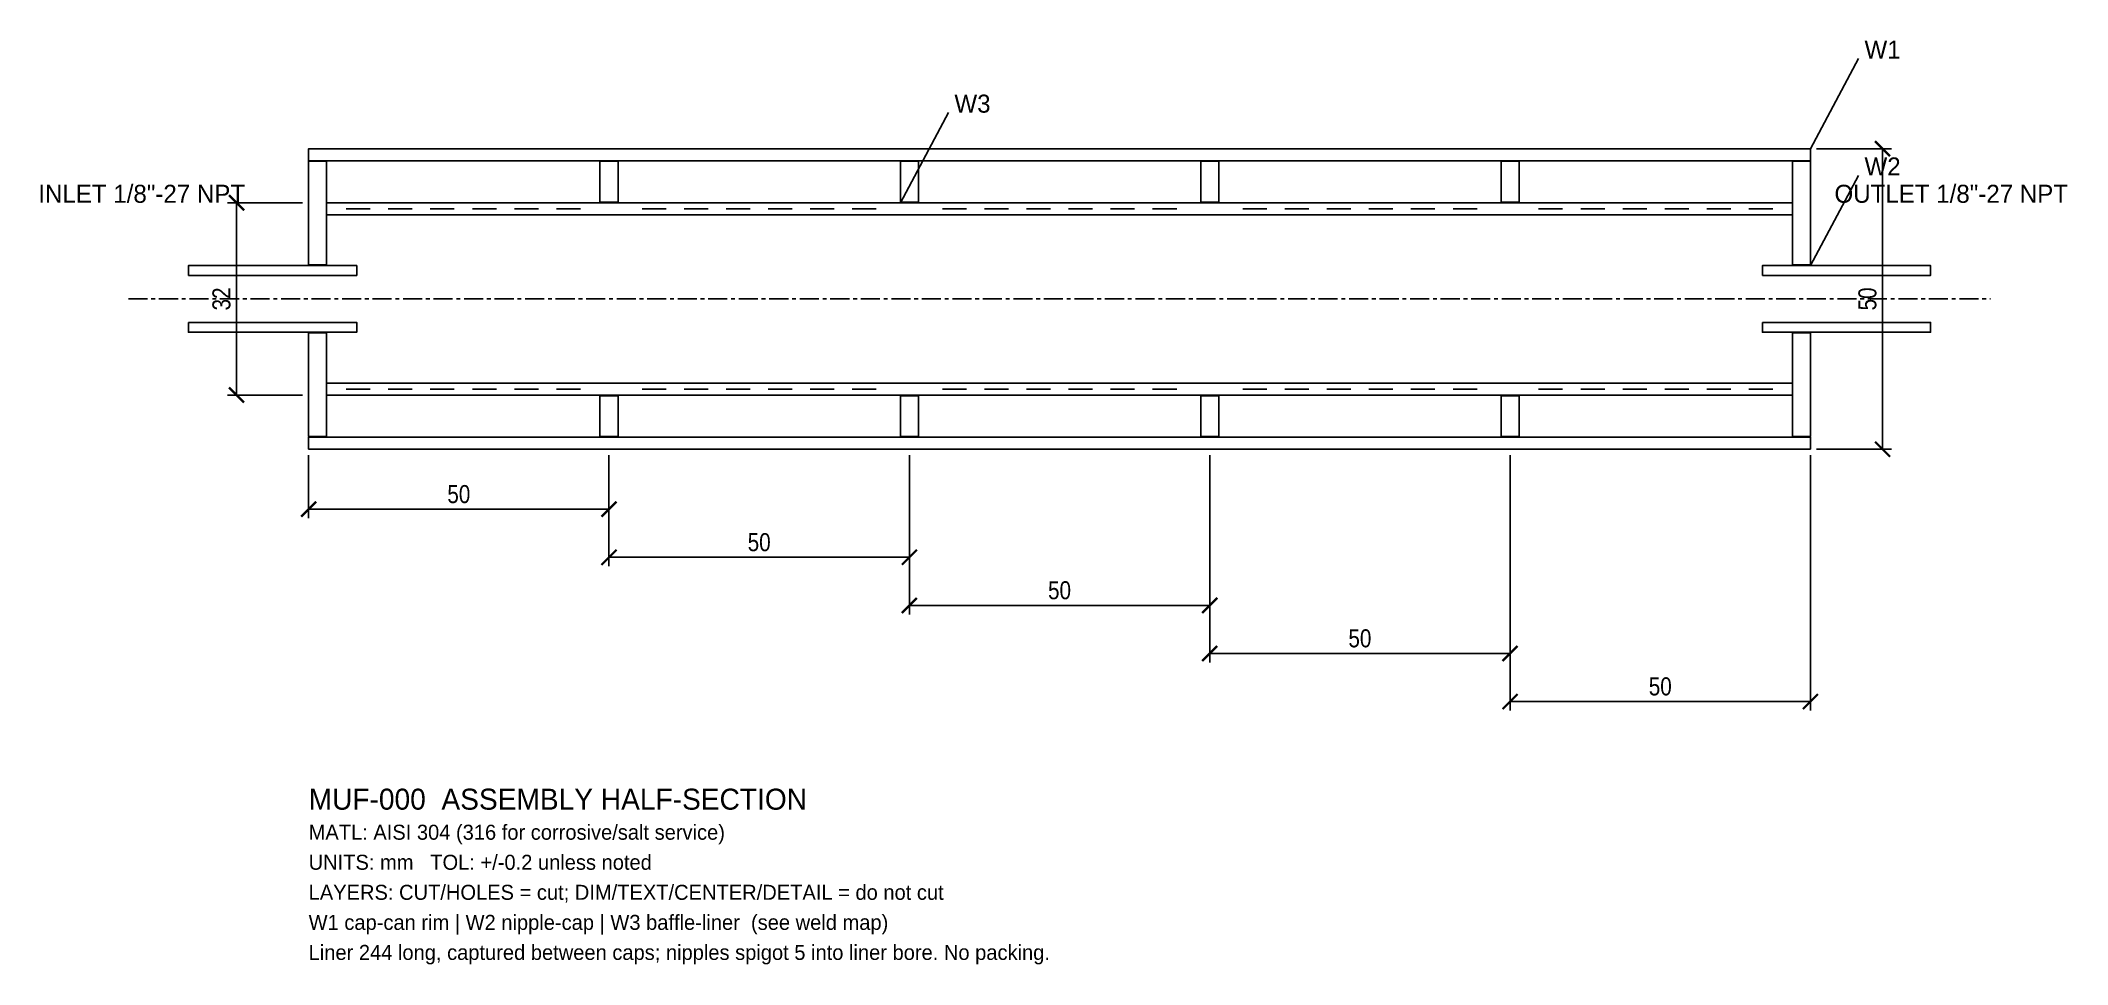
# Model space of a CAD drawing. Header units: millimetres. Extents: x -45 to 293, y -111 to 43.
import ezdxf

# ---------------------------------------------------------------- set-up
doc = ezdxf.new("R2010")
doc.units = ezdxf.units.MM
doc.linetypes.add('CENTER', pattern=[5.08, 3.175, -0.635, 0.635, -0.635])
for name, color, linetype in [('CENTER', 4, 'CENTER'), ('CUT', 7, 'Continuous'), ('DIM', 3, 'Continuous'), ('HOLES', 1, 'Continuous'), ('TEXT', 2, 'Continuous'), ('WELD', 6, 'Continuous')]:
    doc.layers.add(name, color=color, linetype=linetype)
doc.styles.add('OpenSansCondensed-Light', font='OpenSansCondensed-Light.ttf')
doc.dimstyles.new('EZDXF', dxfattribs={"dimtxt": 0.25, "dimasz": 0.175, "dimexe": 0.375, "dimexo": 0.125, "dimgap": 0.1, "dimtad": 1, "dimlfac": 100, "dimzin": 12, "dimdsep": 46, "dimtxsty": 'OpenSansCondensed-Light', "dimblk": 'ARCHTICK', "dimcen": 2.5, "dimazin": 3, "dimtfac": 0.5, "dimtmove": 2, "dimatfit": 3})

# ---------------------------------------------------------------- blocks, each defined once
blk = doc.blocks.new('_ARCHTICK')
at = {"color": 0, "linetype": 'BYBLOCK', "const_width": 0.15}
blk.add_lwpolyline([(-0.5, -0.5), (0.5, 0.5)], dxfattribs=at)

msp = doc.modelspace()

# ---------------------------------------------------------------- linework, layer by layer
at = {"layer": 'CENTER'}
msp.add_line((-30, 0), (280, 0), dxfattribs=at)
at = {"layer": 'CUT'}
for points in [[(0, 23), (250, 23), (250, 25), (0, 25)], [(0, 5.65), (3, 5.65), (3, 22.9), (0, 22.9)], [(48.5, 16.1), (51.5, 16.1), (51.5, 22.9), (48.5, 22.9)], [(98.5, 16.1), (101.5, 16.1), (101.5, 22.9), (98.5, 22.9)], [(148.5, 16.1), (151.5, 16.1), (151.5, 22.9), (148.5, 22.9)], [(198.5, 16.1), (201.5, 16.1), (201.5, 22.9), (198.5, 22.9)], [(247, 5.65), (250, 5.65), (250, 22.9), (247, 22.9)], [(3, 14), (247, 14), (247, 16), (3, 16)], [(-20, 3.91), (8, 3.91), (8, 5.55), (-20, 5.55)], [(242, 3.91), (270, 3.91), (270, 5.55), (242, 5.55)], [(-20, -3.91), (8, -3.91), (8, -5.55), (-20, -5.55)], [(0, -5.65), (3, -5.65), (3, -22.9), (0, -22.9)], [(242, -3.91), (270, -3.91), (270, -5.55), (242, -5.55)], [(247, -5.65), (250, -5.65), (250, -22.9), (247, -22.9)], [(3, -14), (247, -14), (247, -16), (3, -16)], [(48.5, -16.1), (51.5, -16.1), (51.5, -22.9), (48.5, -22.9)], [(98.5, -16.1), (101.5, -16.1), (101.5, -22.9), (98.5, -22.9)], [(148.5, -16.1), (151.5, -16.1), (151.5, -22.9), (148.5, -22.9)], [(198.5, -16.1), (201.5, -16.1), (201.5, -22.9), (198.5, -22.9)], [(0, -23), (250, -23), (250, -25), (0, -25)]]:
    msp.add_lwpolyline(points, close=True, dxfattribs=at)
at = {"layer": 'HOLES'}
for p, q in [((6.25, 15), (10.25, 15)), ((13.25, 15), (17.25, 15)), ((20.25, 15), (24.25, 15)), ((27.25, 15), (31.25, 15)), ((34.25, 15), (38.25, 15)), ((41.25, 15), (45.25, 15)), ((55.5, 15), (59.5, 15)), ((62.5, 15), (66.5, 15)), ((69.5, 15), (73.5, 15)), ((76.5, 15), (80.5, 15)), ((83.5, 15), (87.5, 15)), ((90.5, 15), (94.5, 15)), ((105.5, 15), (109.5, 15)), ((112.5, 15), (116.5, 15)), ((119.5, 15), (123.5, 15)), ((126.5, 15), (130.5, 15)), ((133.5, 15), (137.5, 15)), ((140.5, 15), (144.5, 15)), ((155.5, 15), (159.5, 15)), ((162.5, 15), (166.5, 15)), ((169.5, 15), (173.5, 15)), ((176.5, 15), (180.5, 15)), ((183.5, 15), (187.5, 15)), ((190.5, 15), (194.5, 15)), ((204.75, 15), (208.75, 15)), ((211.75, 15), (215.75, 15)), ((218.75, 15), (222.75, 15)), ((225.75, 15), (229.75, 15)), ((232.75, 15), (236.75, 15)), ((239.75, 15), (243.75, 15)), ((6.25, -15), (10.25, -15)), ((13.25, -15), (17.25, -15)), ((20.25, -15), (24.25, -15)), ((27.25, -15), (31.25, -15)), ((34.25, -15), (38.25, -15)), ((41.25, -15), (45.25, -15)), ((55.5, -15), (59.5, -15)), ((62.5, -15), (66.5, -15)), ((69.5, -15), (73.5, -15)), ((76.5, -15), (80.5, -15)), ((83.5, -15), (87.5, -15)), ((90.5, -15), (94.5, -15)), ((105.5, -15), (109.5, -15)), ((112.5, -15), (116.5, -15)), ((119.5, -15), (123.5, -15)), ((126.5, -15), (130.5, -15)), ((133.5, -15), (137.5, -15)), ((140.5, -15), (144.5, -15)), ((155.5, -15), (159.5, -15)), ((162.5, -15), (166.5, -15)), ((169.5, -15), (173.5, -15)), ((176.5, -15), (180.5, -15)), ((183.5, -15), (187.5, -15)), ((190.5, -15), (194.5, -15)), ((204.75, -15), (208.75, -15)), ((211.75, -15), (215.75, -15)), ((218.75, -15), (222.75, -15)), ((225.75, -15), (229.75, -15)), ((232.75, -15), (236.75, -15)), ((239.75, -15), (243.75, -15))]:
    msp.add_line(p, q, dxfattribs=at)
at = {"layer": 'WELD'}
for p, q in [((250, 25), (258, 40)), ((98.5, 16), (106.5, 31)), ((250, 5.55), (258, 20.55))]:
    msp.add_line(p, q, dxfattribs=at)

# ---------------------------------------------------------------- texts
at = {"layer": 'TEXT'}
for s, height, p in [('W1', 3, (259, 40)), ('W3', 3, (107.5, 31)), ('W2', 3, (259, 20.55)), ('INLET 1/8"-27 NPT', 3, (-45, 16)), ('OUTLET 1/8"-27 NPT', 3, (254, 16)), ('MUF-000  ASSEMBLY HALF-SECTION', 3.5, (0, -85)), ('MATL: AISI 304 (316 for corrosive/salt service)', 2.5, (0, -90)), ('UNITS: mm   TOL: +/-0.2 unless noted', 2.5, (0, -95)), ('LAYERS: CUT/HOLES = cut; DIM/TEXT/CENTER/DETAIL = do not cut', 2.5, (0, -100)), ('W1 cap-can rim | W2 nipple-cap | W3 baffle-liner  (see weld map)', 2.5, (0, -105)), ('Liner 244 long, captured between caps; nipples spigot 5 into liner bore. No packing.', 2.5, (0, -110))]:
    msp.add_text(s, height=height, dxfattribs=at).set_placement(p)

# ---------------------------------------------------------------- dimensions: what is measured, and where the dimension line sits
at = {"layer": 'DIM'}
for base, p1, p2 in [((262, -25), (250, -25), (250, 25)), ((-12, -16), (0, -16), (0, 16))]:
    msp.add_linear_dim(base=base, p1=p1, p2=p2, angle=90, dimstyle='EZDXF', override={"dimtxt": 3, "dimasz": 2.5, "dimexe": 1.5, "dimexo": 1, "dimgap": 1, "dimdec": 2, "dimlfac": 1, "dimzin": 8}, dxfattribs=at).render()
for base, p1, p2 in [((0, -35), (0, -25), (50, -25)), ((50, -43), (50, -25), (100, -25)), ((100, -51), (100, -25), (150, -25)), ((150, -59), (150, -25), (200, -25)), ((200, -67), (200, -25), (250, -25))]:
    msp.add_linear_dim(base=base, p1=p1, p2=p2, dimstyle='EZDXF', override={"dimtxt": 3, "dimasz": 2.5, "dimexe": 1.5, "dimexo": 1, "dimgap": 1, "dimdec": 2, "dimlfac": 1, "dimzin": 8}, dxfattribs=at).render()

doc.saveas('drawing.dxf')
